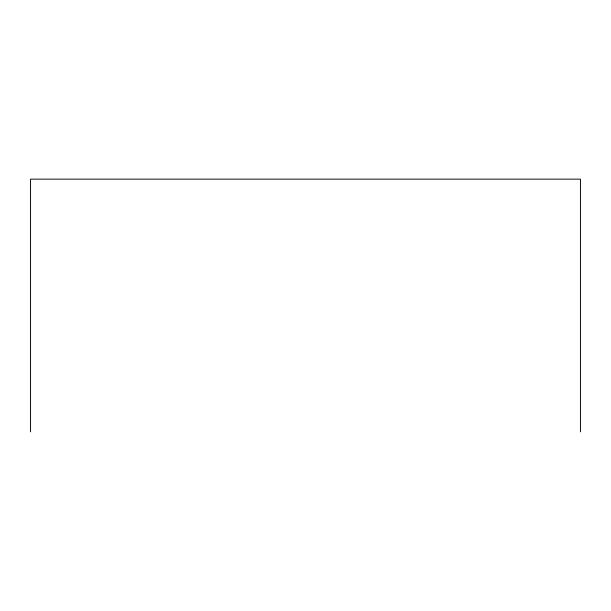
<?xml version="1.0" encoding="UTF-8"?>
<svg xmlns="http://www.w3.org/2000/svg" width="611" height="611" viewBox="0 0 611 611"><rect width="100%" height="100%" fill="white"/><g stroke="black" fill="none" stroke-linecap="round" stroke-linejoin="round"><path stroke-width="0.92" d="M580.45 431.862L580.45 179.138L30.55 179.138L30.55 431.862"/></g></svg>
